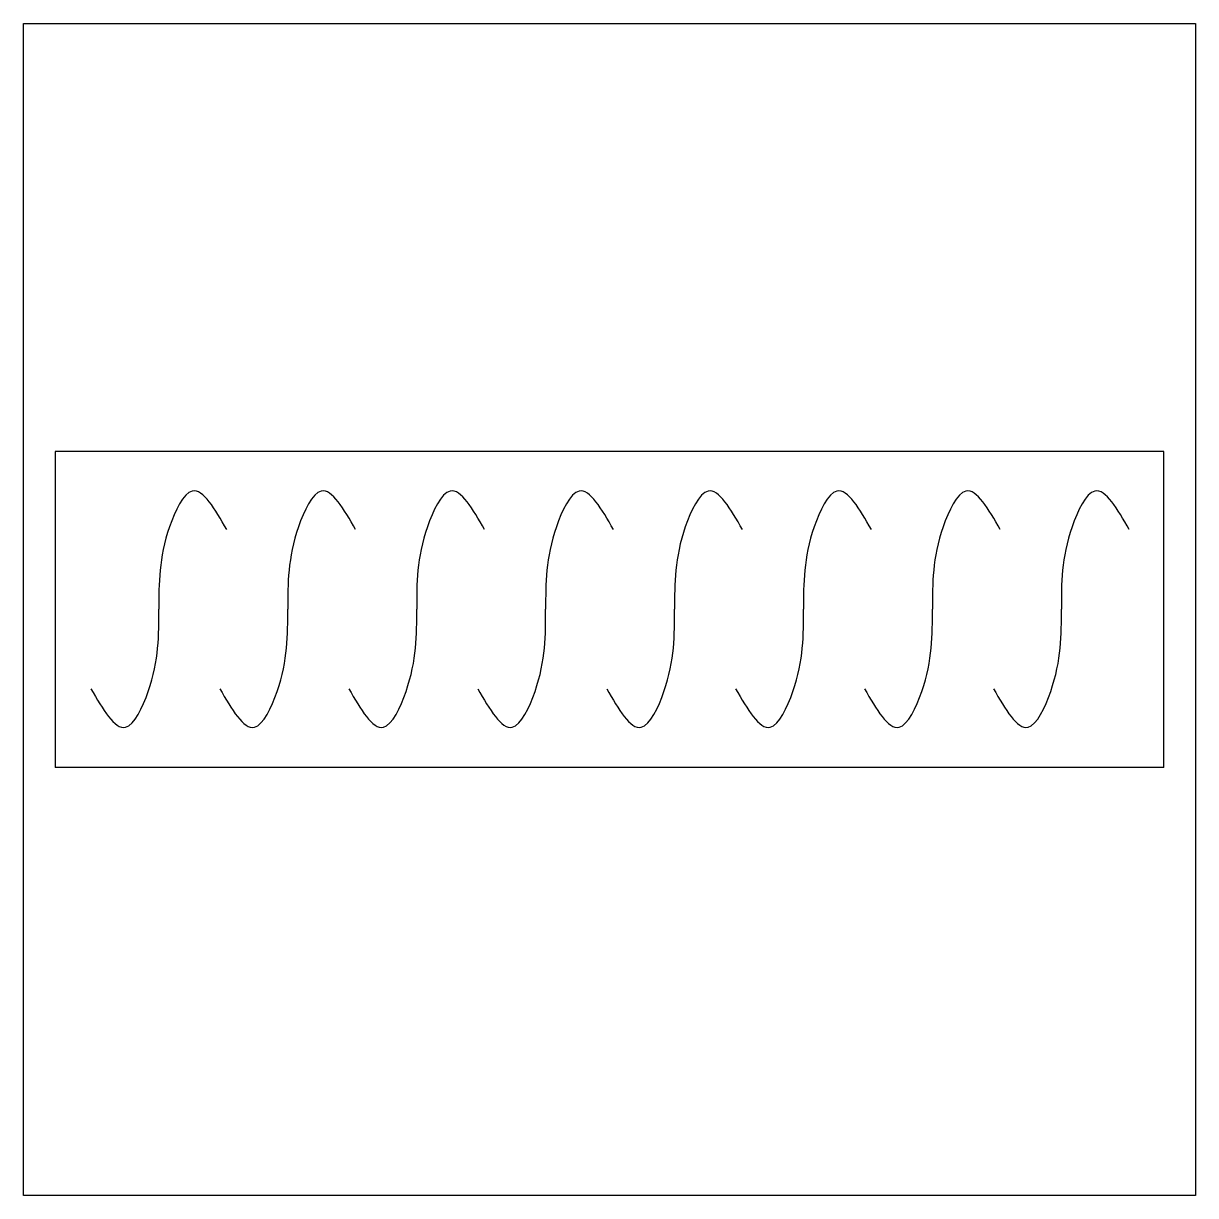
# Model space of a CAD drawing. Header units: millimetres. Extents: x 0 to 1000, y 0 to 1000.
import ezdxf

# ---------------------------------------------------------------- set-up
doc = ezdxf.new("R2010")
doc.units = ezdxf.units.MM
doc.layers.get('0').update_dxf_attribs({"color": 2})
doc.layers.add('1', color=1, linetype='Continuous')
doc.layers.add('3', color=7, linetype='Continuous')

msp = doc.modelspace()

# ---------------------------------------------------------------- linework, layer by layer
at = {"color": 2}
msp.add_lwpolyline([(1000, 0), (0, 0), (0, 1000), (1000, 1000)], close=True, dxfattribs=at)
at = {"layer": '1', "color": 1}
for p, q in [((27.2, 634.8), (27.2, 365.2)), ((972.8, 634.8), (27.2, 634.8)), ((972.8, 365.2), (972.8, 634.8)), ((972.8, 365.2), (27.2, 365.2))]:
    msp.add_line(p, q, dxfattribs=at)
at = {"layer": '3'}
for points in [[(173.4, 568.2), (163.4, 585.7), (145.1, 617.5), (115.4, 554.8), (115.5, 522), (115.5, 500.3)], [(283.4, 568.2), (273.4, 585.7), (255.1, 617.5), (225.4, 554.8), (225.5, 522), (225.5, 500.3)], [(393.4, 568.2), (383.4, 585.7), (365.1, 617.5), (335.4, 554.8), (335.5, 522), (335.5, 500.3)], [(503.4, 568.2), (493.4, 585.7), (475.1, 617.5), (445.4, 554.8), (445.5, 522), (445.5, 500.3)], [(613.4, 568.2), (603.4, 585.7), (585.1, 617.5), (555.4, 554.8), (555.5, 522), (555.5, 500.3)], [(723.4, 568.2), (713.4, 585.7), (695.1, 617.5), (665.4, 554.8), (665.5, 522), (665.5, 500.3)], [(833.4, 568.2), (823.4, 585.7), (805.1, 617.5), (775.4, 554.8), (775.5, 522), (775.5, 500.3)], [(943.4, 568.2), (933.4, 585.7), (915.1, 617.5), (885.4, 554.8), (885.5, 522), (885.5, 500.3)], [(57.6, 432.4), (67.7, 414.9), (86, 383.1), (115.7, 445.8), (115.6, 478.6), (115.5, 500.3)], [(167.6, 432.4), (177.7, 414.9), (196, 383.1), (225.7, 445.8), (225.6, 478.6), (225.5, 500.3)], [(277.6, 432.4), (287.7, 414.9), (306, 383.1), (335.7, 445.8), (335.6, 478.6), (335.5, 500.3)], [(387.6, 432.4), (397.7, 414.9), (416, 383.1), (445.7, 445.8), (445.6, 478.6), (445.5, 500.3)], [(497.6, 432.4), (507.7, 414.9), (526, 383.1), (555.7, 445.8), (555.6, 478.6), (555.5, 500.3)], [(607.6, 432.4), (617.7, 414.9), (636, 383.1), (665.7, 445.8), (665.6, 478.6), (665.5, 500.3)], [(717.6, 432.4), (727.7, 414.9), (746, 383.1), (775.7, 445.8), (775.6, 478.6), (775.5, 500.3)], [(827.6, 432.4), (837.7, 414.9), (856, 383.1), (885.7, 445.8), (885.6, 478.6), (885.5, 500.3)]]:
    msp.add_open_spline(points, degree=3, knots=[0, 0, 0, 0, 40.05604, 72.87162, 137.27809, 137.27809, 137.27809, 137.27809], dxfattribs=at)

doc.saveas('drawing.dxf')
